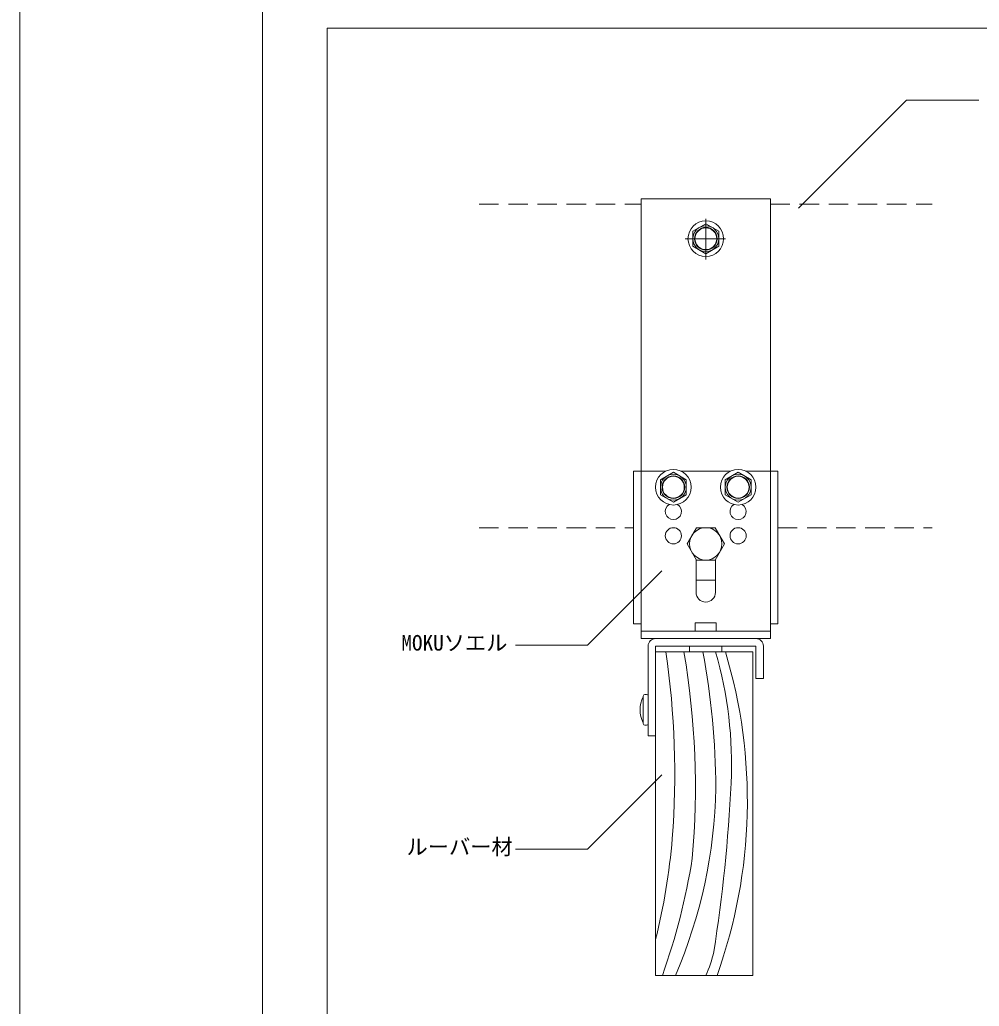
# Model space of a CAD drawing. Units: millimetres on the paper. Extents: x -210 to 210, y -148 to 148.
# Drawn here: x -210 to -150.7, y 35.2 to 96.2 of the extents above; entities that cross this region are included whole.
import ezdxf
from ezdxf.enums import TextEntityAlignment as Align

# ---------------------------------------------------------------- set-up
doc = ezdxf.new("R2010")
doc.units = ezdxf.units.MM
doc.linetypes.add('CHAIN1', pattern=[8, 5, -1, 1, -1])
doc.linetypes.add('DASHED1', pattern=[1.8, 1.2, -0.6])
for name, color, linetype, lineweight in [('0-0_中心線', 7, 'Continuous', 18), ('3-0_中心線', 4, 'CHAIN1', 18), ('3-6_文字__矢印', 7, 'Continuous', 18), ('3-9_躯体他', 4, 'DASHED1', 18), ('3-A_クリップ', 7, 'Continuous', 18), ('3-C_ビス__アンカ__ボルト__強調図形', 2, 'Continuous', 18), ('3-D_パネル', 4, 'Continuous', 18), ('F-3_野縁', 3, 'Continuous', 18)]:
    doc.layers.add(name, color=color, linetype=linetype, lineweight=lineweight)
doc.styles.add('ＭＳ ゴシック', font='')
doc.styles.get('ＭＳ ゴシック').set_extended_font_data('MS Gothic')

msp = doc.modelspace()

# ---------------------------------------------------------------- linework, layer by layer
at = {"layer": '0-0_中心線'}
msp.add_lwpolyline([(-210, 148.5), (210, 148.5), (210, -148.5), (-210, -148.5)], close=True, dxfattribs=at)
at = {"layer": '3-0_中心線'}
for p, q in [((-167.596, 83.851), (-167.596, 81.332)), ((-168.874, 82.618), (-166.38, 82.618))]:
    msp.add_line(p, q, dxfattribs=at)
at = {"layer": '3-6_文字__矢印'}
for p, q in [((-155.181, 91.193), (-161.873, 84.5)), ((-150.719, 91.193), (-155.181, 91.193)), ((-174.904, 57.502), (-170.322, 62.084)), ((-179.366, 57.502), (-174.904, 57.502))]:
    msp.add_line(p, q, dxfattribs=at)
msp.add_lwpolyline([(-179.366, 44.89), (-174.904, 44.89), (-170.322, 49.472)], dxfattribs=at)
at = {"layer": '3-9_躯体他'}
for p, q in [((-181.599, 84.756), (-171.599, 84.756)), ((-163.599, 84.756), (-153.599, 84.756)), ((-181.599, 64.756), (-172.059, 64.756)), ((-163.139, 64.756), (-153.599, 64.756))]:
    msp.add_line(p, q, dxfattribs=at)
at = {"layer": '3-A_クリップ'}
for p, q in [((-171.599, 85.076), (-163.599, 85.076)), ((-171.599, 61.556), (-171.599, 85.076)), ((-163.599, 61.556), (-163.599, 85.076)), ((-172.059, 68.256), (-171.599, 68.256)), ((-172.059, 58.816), (-172.059, 68.256)), ((-171.599, 58.356), (-171.599, 68.256)), ((-171.599, 68.256), (-170.057, 68.256)), ((-169.14, 68.256), (-166.054, 68.256)), ((-165.138, 68.256), (-163.599, 68.256)), ((-163.599, 68.256), (-163.139, 68.256)), ((-163.599, 57.896), (-163.599, 68.256)), ((-163.139, 58.816), (-163.139, 68.256)), ((-168.199, 62.795), (-168.199, 60.756)), ((-166.999, 62.795), (-166.999, 60.756)), ((-168.199, 61.516), (-166.999, 61.516)), ((-172.059, 58.816), (-171.599, 58.816)), ((-168.249, 58.868), (-166.949, 58.868)), ((-168.249, 58.868), (-168.249, 58.356)), ((-167.11, 58.868), (-167.099, 58.868)), ((-166.949, 58.868), (-166.949, 58.356)), ((-163.599, 58.816), (-163.139, 58.816)), ((-171.599, 58.356), (-171.599, 57.896)), ((-171.599, 58.356), (-163.599, 58.356)), ((-171.599, 57.896), (-163.599, 57.896)), ((-164.499, 57.896), (-170.699, 57.896)), ((-170.699, 57.436), (-170.699, 51.896)), ((-164.499, 57.436), (-170.699, 57.436)), ((-168.599, 57.436), (-168.599, 57.076)), ((-168.099, 57.436), (-168.599, 57.436)), ((-166.599, 57.436), (-167.099, 57.436)), ((-166.599, 57.436), (-166.599, 57.076)), ((-164.499, 55.436), (-164.499, 57.436)), ((-164.039, 57.436), (-164.039, 55.436)), ((-166.599, 57.076), (-168.599, 57.076)), ((-164.039, 55.436), (-164.499, 55.436))]:
    msp.add_line(p, q, dxfattribs=at)
msp.add_lwpolyline([(-171.159, 57.436), (-171.159, 51.896), (-170.699, 51.896)], dxfattribs=at)
for centre in [(-169.599, 64.256), (-165.599, 64.256)]:
    msp.add_circle(centre, 0.5, dxfattribs=at)
for centre, radius, start, end in [((-169.599, 65.756), 0.5, 120.68342, 59.31658), ((-165.599, 65.756), 0.5, 120.58502, 59.21889), ((-167.599, 60.756), 0.6, 180, 0), ((-170.699, 57.436), 0.46, 90, 180), ((-164.499, 57.436), 0.46, 0, 90)]:
    msp.add_arc(centre, radius, start, end, dxfattribs=at)
at = {"layer": '3-C_ビス__アンカ__ボルト__強調図形'}
for p, q in [((-167.596, 83.542), (-168.396, 83.08)), ((-168.396, 83.08), (-168.396, 82.156)), ((-167.596, 83.542), (-166.796, 83.08)), ((-168.396, 82.156), (-167.596, 81.694)), ((-169.599, 68.18), (-170.399, 67.718)), ((-170.399, 67.718), (-170.399, 66.794)), ((-169.599, 68.18), (-168.799, 67.718)), ((-165.596, 68.18), (-166.396, 67.718)), ((-166.396, 67.718), (-166.396, 66.794)), ((-165.596, 68.18), (-164.796, 67.718)), ((-170.399, 66.794), (-169.599, 66.332)), ((-166.396, 66.794), (-165.596, 66.332)), ((-167.021, 64.756), (-166.444, 63.756)), ((-171.459, 52.646), (-171.459, 54.346)), ((-171.259, 54.446), (-171.359, 54.446)), ((-171.159, 52.646), (-171.159, 54.346)), ((-171.359, 52.546), (-171.259, 52.546))]:
    msp.add_line(p, q, dxfattribs=at)
for points in [[(-166.796, 83.08), (-166.796, 82.156), (-167.596, 81.694)], [(-168.799, 67.718), (-168.799, 66.794), (-169.599, 66.332)], [(-164.796, 67.718), (-164.796, 66.794), (-165.596, 66.332)], [(-168.753, 63.756), (-168.176, 64.756), (-167.021, 64.756)], [(-168.753, 63.756), (-168.176, 62.756), (-167.021, 62.756), (-166.444, 63.756)]]:
    msp.add_lwpolyline(points, dxfattribs=at)
for centre, radius in [((-167.596, 82.618), 1.1), ((-167.596, 82.618), 0.8), ((-167.596, 82.618), 0.7), ((-167.596, 82.618), 0.675), ((-169.599, 67.256), 1.1), ((-165.596, 67.256), 1.1), ((-169.599, 67.256), 0.8), ((-169.599, 67.256), 0.7), ((-169.599, 67.256), 0.675), ((-165.596, 67.256), 0.8), ((-165.596, 67.256), 0.7), ((-165.596, 67.256), 0.675), ((-167.599, 63.756), 1)]:
    msp.add_circle(centre, radius, dxfattribs=at)
for centre, radius, start, end in [((-169.959, 53.496), 1.7, 151.92751, 208.07249), ((-171.359, 54.346), 0.1, 90, 180), ((-171.259, 54.346), 0.1, 0, 90), ((-171.359, 52.646), 0.1, 180, 270), ((-171.259, 52.646), 0.1, 270, 0)]:
    msp.add_arc(centre, radius, start, end, dxfattribs=at)
at = {"layer": '3-D_パネル'}
msp.add_lwpolyline([(-170.699, 37.076), (-164.699, 37.076), (-164.699, 57.076), (-170.699, 57.076)], close=True, dxfattribs=at)
for centre, radius, start, end in [((-221.212, 49.541), 51.697, 355.56839, 8.38075), ((-218.248, 48.701), 50.008, 354.96413, 9.64149), ((-213.829, 48.438), 46.854, 0.2719, 10.62424), ((-190.672, 50.173), 24.665, 357.17405, 16.25363), ((-196.967, 47.858), 31.941, 340.27199, 16.77474), ((-264.082, 53.679), 98.159, 351.12129, 357.24248), ((-197.932, 49.265), 30.962, 336.81687, 358.88102), ((-208.71, 48.752), 39.172, 346.01799, 355.30648), ((-207.653, 50.471), 39.7, 340.28098, 351.07355), ((-173.535, 39.94), 6.588, 334.23069, 347.62852)]:
    msp.add_arc(centre, radius, start, end, dxfattribs=at)
at = {"layer": 'F-3_野縁'}
for q in [(-49.25, 95.637), (-191, -40.65)]:
    msp.add_line((-191, 95.637), q, dxfattribs=at)
msp.add_lwpolyline([(-195, 137.5), (-195, -137.5), (195, -137.5)], dxfattribs=at)

# ---------------------------------------------------------------- texts
at = {"layer": '3-6_文字__矢印', "style": 'ＭＳ ゴシック'}
for s, p in [('MOKUソエル', (-186.411, 56.869)), ('ルーバー材', (-186.093, 44.257))]:
    msp.add_text(s, height=0.9622, dxfattribs=at).set_placement(p, align=Align.BOTTOM_LEFT)

doc.saveas('drawing.dxf')
